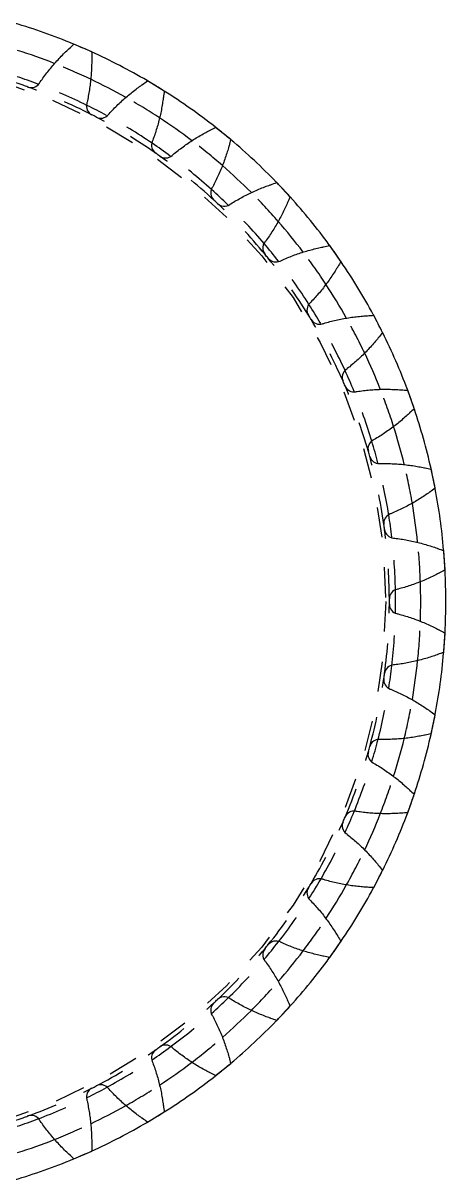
# Model space of a CAD drawing. Header units: inches. Extents: x 0.9 to 97.5, y -1.2 to 16.7.
# Drawn here: x 37.764 to 39.165, y 2.645 to 6.478 of the extents above; entities that cross this region are included whole.
import ezdxf

# ---------------------------------------------------------------- set-up
doc = ezdxf.new("R2010")
doc.units = ezdxf.units.IN
doc.header["$MEASUREMENT"] = 0
doc.linetypes.add('HIDDEN', pattern=[0.2, 0.1, -0.1])
doc.layers.add('DEFAULT_2', color=8, linetype='HIDDEN')

msp = doc.modelspace()

# ---------------------------------------------------------------- linework, layer by layer
at = {"color": 7, "linetype": 'Continuous'}
for p, q in [((37.9914, 6.383), (37.9325, 6.4085)), ((38.2317, 6.2535), (38.1768, 6.2869)), ((38.4521, 6.0925), (38.4023, 6.133)), ((38.6486, 5.903), (38.6048, 5.9499)), ((38.8175, 5.6886), (38.7804, 5.741)), ((38.9555, 5.4531), (38.926, 5.5101)), ((39.0602, 5.201), (39.0387, 5.2615)), ((39.1297, 4.937), (39.1166, 4.9998)), ((39.1625, 4.666), (39.1581, 4.73)), ((39.1581, 4.3931), (39.1625, 4.4571)), ((39.1166, 4.1233), (39.1297, 4.1861)), ((39.0387, 3.8616), (39.0602, 3.9221)), ((38.926, 3.6131), (38.9555, 3.67)), ((38.7804, 3.3821), (38.8175, 3.4346)), ((38.6048, 3.1732), (38.6486, 3.2201)), ((38.4023, 2.9901), (38.4521, 3.0306)), ((38.1768, 2.8363), (38.2317, 2.8696)), ((37.9325, 2.7146), (37.9914, 2.7402))]:
    msp.add_line(p, q, dxfattribs=at)
at = {"color": 40, "linetype": 'Continuous'}
for radius, start, end in [(2, 67.4961, 73.4284), (1.9167, 68.5141, 72.3753), (2, 59.6754, 65.6024), (1.8333, 69.2974, 71.5842), (1.9167, 60.6893, 64.5561), (2, 51.8535, 57.7619), (1.8333, 61.4709, 63.7636), (1.9167, 52.8637, 56.7379), (1.8333, 53.6435, 55.9441), (2, 44.0304, 49.9265), (1.9167, 45.0373, 48.9208), (1.8333, 45.8153, 48.1258), (2, 36.2062, 42.0919), (1.9167, 37.2102, 41.0955), (1.8333, 37.9863, 40.3087), (2, 28.3808, 34.2581), (1.9167, 29.3823, 33.2626), (1.8333, 30.1565, 32.4928), (2, 20.5543, 26.4251), (1.9167, 21.5538, 25.4301), (1.8333, 22.326, 24.6708), (2, 12.7268, 18.5929), (1.9167, 13.7246, 17.5981), (1.8333, 14.4948, 16.8365), (2, 4.8983, 10.7616), (1.9167, 5.8948, 9.7666), (1.8333, 6.6629, 9.0028), (2, 357.0688, 2.9312), (1.9167, 358.0643, 1.9357), (1.8333, 358.8304, 1.1696), (2, 349.2384, 355.1017), (1.8333, 350.9972, 353.3371), (1.9167, 350.2334, 354.1052), (1.8333, 343.1635, 345.5052), (1.9167, 342.4019, 346.2754), (2, 341.4071, 347.2732), (1.8333, 335.3292, 337.674), (1.9167, 334.5699, 338.4462), (2, 333.5749, 339.4457), (1.8333, 327.5072, 329.8435), (1.9167, 326.7374, 330.6177), (2, 325.7419, 331.6192), (1.8333, 319.6913, 322.0137), (1.9167, 318.9045, 322.7898), (2, 317.9081, 323.7938), (1.8333, 311.8742, 314.1847), (1.9167, 311.0792, 314.9627), (2, 310.0735, 315.9696), (1.8333, 304.0559, 306.3565), (1.9167, 303.2621, 307.1363), (2, 302.2381, 308.1465), (1.8333, 296.2364, 298.5291), (1.9167, 295.4439, 299.3107), (1.8333, 288.4158, 290.7026), (2, 294.3976, 300.3246), (1.9167, 287.6247, 291.4859), (2, 286.5716, 292.5039)]:
    msp.add_arc((37.1652, 4.5616), radius, start, end, dxfattribs=at)
at = {"color": 7, "linetype": 'Continuous'}
for centre, radius, start, end in [((37.1652, 4.5616), 2, 65.6024, 67.4411), ((37.1652, 4.5616), 1.8127, 70.1668, 70.7028), ((37.7913, 6.2973), 0.0325, 250.1668, 327.2565), ((37.1652, 4.5616), 2, 57.7763, 59.615), ((38.0064, 6.2038), 0.0325, 165.7869, 242.8767), ((37.1652, 4.5616), 1.8127, 62.3407, 62.8767), ((38.0218, 6.1959), 0.0325, 242.3407, 319.4305), ((37.1652, 4.5616), 2, 49.9502, 51.7889), ((38.2222, 6.074), 0.0325, 157.9608, 235.0506), ((37.1652, 4.5616), 1.8127, 54.5146, 55.0506), ((38.2363, 6.064), 0.0325, 234.5146, 311.6044), ((37.1652, 4.5616), 2, 42.1241, 43.9629), ((38.4183, 5.916), 0.0325, 150.1348, 227.2245), ((37.1652, 4.5616), 1.8127, 46.6885, 47.2245), ((38.4309, 5.9042), 0.0325, 226.6885, 303.7783), ((38.5911, 5.7327), 0.0325, 142.3087, 219.3984), ((37.1652, 4.5616), 2, 34.298, 36.1368), ((37.1652, 4.5616), 1.8127, 38.8624, 39.3984), ((38.602, 5.7193), 0.0325, 218.8624, 295.9522), ((38.7373, 5.5276), 0.0325, 134.4826, 211.5723), ((37.1652, 4.5616), 1.8127, 31.0363, 31.5723), ((38.7462, 5.5129), 0.0325, 211.0363, 288.1261), ((37.1652, 4.5616), 2, 26.4719, 28.3107), ((38.8542, 5.3046), 0.0325, 126.6565, 203.7463), ((37.1652, 4.5616), 1.8127, 23.2103, 23.7463), ((38.861, 5.2888), 0.0325, 203.2103, 280.3), ((37.1652, 4.5616), 2, 18.6458, 20.4846), ((38.9396, 5.0677), 0.0325, 118.8304, 195.9202), ((37.1652, 4.5616), 1.8127, 15.3842, 15.9202), ((38.9443, 5.0511), 0.0325, 195.3842, 272.4739), ((37.1652, 4.5616), 2, 10.8197, 12.6585), ((38.992, 4.8214), 0.0325, 111.0043, 188.0941), ((37.1652, 4.5616), 1.8127, 7.5581, 8.0941), ((38.9944, 4.8043), 0.0325, 187.5581, 264.6478), ((37.1652, 4.5616), 2, 2.9937, 4.8324), ((39.0104, 4.5702), 0.0325, 103.1782, 180.268), ((37.1652, 4.5616), 1.8127, 359.732, 0.268), ((39.0104, 4.5529), 0.0325, 179.732, 256.8218), ((37.1652, 4.5616), 2, 355.1676, 357.0063), ((38.9944, 4.3189), 0.0325, 95.3522, 172.4419), ((38.992, 4.3018), 0.0325, 171.9059, 248.9957), ((37.1652, 4.5616), 1.8127, 351.9059, 352.4419), ((37.1652, 4.5616), 2, 347.3415, 349.1803), ((38.9443, 4.0721), 0.0325, 87.5261, 164.6158), ((38.9396, 4.0554), 0.0325, 164.0798, 241.1696), ((37.1652, 4.5616), 1.8127, 344.0798, 344.6158), ((37.1652, 4.5616), 2, 339.5154, 341.3542), ((37.1652, 4.5616), 1.8127, 336.2537, 336.7897), ((38.861, 3.8344), 0.0325, 79.7, 156.7897), ((38.8542, 3.8185), 0.0325, 156.2537, 233.3435), ((38.7462, 3.6102), 0.0325, 71.8739, 148.9637), ((37.1652, 4.5616), 2, 331.6893, 333.5281), ((38.7373, 3.5955), 0.0325, 148.4277, 225.5174), ((37.1652, 4.5616), 1.8127, 328.4277, 328.9637), ((37.1652, 4.5616), 1.8127, 320.6016, 321.1376), ((38.602, 3.4038), 0.0325, 64.0478, 141.1376), ((37.1652, 4.5616), 2, 323.8632, 325.702), ((38.5911, 3.3904), 0.0325, 140.6016, 217.6913), ((38.4183, 3.2072), 0.0325, 132.7755, 209.8652), ((37.1652, 4.5616), 1.8127, 312.7755, 313.3115), ((38.4309, 3.219), 0.0325, 56.2217, 133.3115), ((37.1652, 4.5616), 2, 316.0371, 317.8759), ((38.2222, 3.0492), 0.0325, 124.9494, 202.0392), ((37.1652, 4.5616), 1.8127, 304.9494, 305.4854), ((38.2363, 3.0591), 0.0325, 48.3956, 125.4854), ((37.1652, 4.5616), 2, 308.2111, 310.0498), ((37.1652, 4.5616), 1.8127, 297.1233, 297.6593), ((38.0218, 2.9273), 0.0325, 40.5695, 117.6593), ((38.0064, 2.9193), 0.0325, 117.1233, 194.2131), ((37.1652, 4.5616), 1.8127, 289.2972, 289.8332), ((37.7913, 2.8258), 0.0325, 32.7435, 109.8332), ((37.1652, 4.5616), 2, 300.385, 302.2237), ((37.1652, 4.5616), 2, 292.5589, 294.3976)]:
    msp.add_arc(centre, radius, start, end, dxfattribs=at)
for points, start_tangent, end_tangent in [([(37.9155, 6.393), (37.917, 6.3944), (37.9325, 6.4085)], (0.008392, 0.007874), (0.00859, 0.007657)), ([(37.8186, 6.2797), (37.8211, 6.2835), (37.8331, 6.3007), (37.8458, 6.3174), (37.859, 6.3337), (37.8728, 6.3496), (37.8871, 6.3649), (37.9018, 6.3799), (37.9155, 6.393)], (0.040441, 0.062888), (0.05449, 0.051125)), ([(37.9914, 6.383), (37.9916, 6.362), (37.9916, 6.3599)], (0.000267, -0.011505), (-0.000026, -0.011508)), ([(37.9916, 6.3599), (37.9913, 6.341), (37.9905, 6.32), (37.989, 6.2991), (37.9868, 6.2782), (37.9839, 6.2574), (37.9803, 6.2367), (37.976, 6.2162), (37.9749, 6.2118)], (-0.000172, -0.074718), (-0.018358, -0.07248)), ([(38.0465, 6.1747), (38.0494, 6.1781), (38.0637, 6.1935), (38.0785, 6.2084), (38.0938, 6.2227), (38.1096, 6.2366), (38.1259, 6.2499), (38.1425, 6.2626), (38.1579, 6.2738)], (0.048627, 0.056796), (0.060943, 0.043229)), ([(38.1579, 6.2738), (38.1595, 6.275), (38.1768, 6.2869)], (0.009386, 0.006658), (0.009553, 0.006416)), ([(38.2317, 6.2535), (38.2291, 6.2327), (38.2288, 6.2307)], (-0.001302, -0.011434), (-0.001593, -0.011397)), ([(38.2288, 6.2307), (38.2259, 6.2119), (38.2223, 6.1913), (38.2179, 6.1707), (38.2129, 6.1503), (38.2072, 6.1301), (38.2008, 6.1101), (38.1938, 6.0904), (38.1921, 6.0862)], (-0.010344, -0.073999), (-0.028056, -0.069305)), ([(38.2579, 6.0397), (38.2613, 6.0427), (38.2776, 6.056), (38.2943, 6.0687), (38.3114, 6.0808), (38.3289, 6.0924), (38.3468, 6.1033), (38.3651, 6.1137), (38.3818, 6.1227)], (0.055908, 0.049645), (0.066262, 0.034528)), ([(38.3818, 6.1227), (38.3836, 6.1236), (38.4023, 6.133)], (0.010206, 0.005318), (0.010337, 0.005056)), ([(38.4462, 6.0703), (38.4408, 6.0521), (38.4343, 6.0321), (38.4272, 6.0124), (38.4195, 5.9929), (38.4111, 5.9736), (38.4021, 5.9547), (38.3924, 5.9361), (38.3901, 5.9321)], (-0.020324, -0.071901), (-0.037232, -0.064839)), ([(38.4521, 6.0925), (38.4467, 6.0723), (38.4462, 6.0703)], (-0.002847, -0.01115), (-0.00313, -0.011074)), ([(38.583, 5.9425), (38.5849, 5.9431), (38.6048, 5.9499)], (0.010835, 0.003879), (0.01093, 0.003601)), ([(38.449, 5.8772), (38.4528, 5.8796), (38.4707, 5.8906), (38.489, 5.9009), (38.5076, 5.9106), (38.5265, 5.9197), (38.5458, 5.9281), (38.5652, 5.9359), (38.583, 5.9425)], (0.062148, 0.04157), (0.070347, 0.025184)), ([(38.6397, 5.8818), (38.6319, 5.8645), (38.6227, 5.8456), (38.613, 5.827), (38.6027, 5.8087), (38.5918, 5.7908), (38.5802, 5.7733), (38.5681, 5.7562), (38.5654, 5.7526)], (-0.029925, -0.068464), (-0.045714, -0.059166)), ([(38.6486, 5.903), (38.6405, 5.8837), (38.6397, 5.8818)], (-0.004339, -0.010658), (-0.004609, -0.010545)), ([(38.6162, 5.6901), (38.6203, 5.692), (38.6395, 5.7005), (38.659, 5.7082), (38.6788, 5.7152), (38.6988, 5.7216), (38.719, 5.7274), (38.7393, 5.7324), (38.7579, 5.7365)], (0.067229, 0.03272), (0.073121, 0.01537)), ([(38.7579, 5.7365), (38.7598, 5.737), (38.7804, 5.741)], (0.011262, 0.002367), (0.011318, 0.002079)), ([(38.8175, 5.6886), (38.8068, 5.6705), (38.8057, 5.6688)], (-0.00575, -0.009968), (-0.006002, -0.009819)), ([(38.8057, 5.6688), (38.7956, 5.6527), (38.784, 5.6352), (38.7719, 5.6181), (38.7592, 5.6014), (38.7459, 5.5851), (38.7321, 5.5693), (38.7177, 5.554), (38.7145, 5.5508)], (-0.038969, -0.063751), (-0.053345, -0.05239)), ([(38.7563, 5.482), (38.7607, 5.4834), (38.7809, 5.4891), (38.8012, 5.4941), (38.8218, 5.4984), (38.8425, 5.502), (38.8632, 5.5049), (38.8841, 5.5072), (38.903, 5.5087)], (0.071058, 0.023261), (0.074532, 0.00527)), ([(38.903, 5.5087), (38.905, 5.5089), (38.926, 5.5101)], (0.011479, 0.000812), (0.011496, 0.000519)), ([(38.9555, 5.4531), (38.9425, 5.4366), (38.9412, 5.4351)], (-0.007053, -0.009093), (-0.007283, -0.00891)), ([(38.9412, 5.4351), (38.929, 5.4205), (38.9151, 5.4048), (38.9008, 5.3895), (38.8859, 5.3747), (38.8705, 5.3604), (38.8547, 5.3466), (38.8384, 5.3334), (38.8348, 5.3307)], (-0.047287, -0.057851), (-0.059982, -0.044638)), ([(38.8669, 5.2568), (38.8713, 5.2576), (38.8921, 5.2605), (38.913, 5.2626), (38.9339, 5.2641), (38.9549, 5.2649), (38.9759, 5.2649), (38.9969, 5.2643), (39.0158, 5.2633)], (0.073564, 0.013369), (0.074556, -0.004928)), ([(39.0158, 5.2633), (39.0178, 5.2632), (39.0387, 5.2615)], (0.011483, -0.000759), (0.011459, -0.001051)), ([(39.0436, 5.1851), (39.0296, 5.1724), (39.0137, 5.1586), (38.9973, 5.1454), (38.9806, 5.1328), (38.9634, 5.1207), (38.9459, 5.1092), (38.9279, 5.0984), (38.9239, 5.0962)], (-0.054724, -0.050874), (-0.065501, -0.036055)), ([(39.0602, 5.201), (39.0451, 5.1865), (39.0436, 5.1851)], (-0.008226, -0.008048), (-0.008428, -0.007835)), ([(38.9457, 5.0186), (38.9502, 5.0188), (38.9712, 5.0188), (38.9922, 5.0181), (39.0131, 5.0167), (39.034, 5.0146), (39.0548, 5.0118), (39.0755, 5.0084), (39.0941, 5.0048)], (0.074699, 0.003227), (0.07319, -0.015034)), ([(39.0941, 5.0048), (39.0961, 5.0044), (39.1166, 4.9998)], (0.011273, -0.002315), (0.01121, -0.002602)), ([(39.111, 4.9235), (39.0954, 4.9128), (39.0777, 4.9014), (39.0598, 4.8905), (39.0415, 4.8803), (39.0228, 4.8707), (39.0038, 4.8617), (38.9846, 4.8534), (38.9804, 4.8517)], (-0.061142, -0.042948), (-0.069801, -0.0268)), ([(39.1297, 4.937), (39.1127, 4.9247), (39.111, 4.9235)], (-0.009245, -0.006852), (-0.009417, -0.006615)), ([(38.9913, 4.7719), (38.9958, 4.7714), (39.0166, 4.7686), (39.0373, 4.7651), (39.0579, 4.7609), (39.0783, 4.7559), (39.0985, 4.7503), (39.1185, 4.7441), (39.1365, 4.738)], (0.074443, -0.006974), (0.070462, -0.02486)), ([(39.1365, 4.738), (39.1384, 4.7373), (39.1581, 4.73)], (0.010852, -0.003829), (0.010751, -0.004104)), ([(39.1422, 4.6552), (39.1252, 4.6467), (39.1062, 4.6378), (39.0869, 4.6295), (39.0674, 4.6218), (39.0476, 4.6148), (39.0276, 4.6085), (39.0074, 4.6029), (39.003, 4.6018)], (-0.06642, -0.034223), (-0.0728, -0.017046)), ([(39.1625, 4.666), (39.144, 4.6561), (39.1422, 4.6552)], (-0.010092, -0.00553), (-0.01023, -0.005271)), ([(39.003, 4.5213), (39.0074, 4.5202), (39.0276, 4.5146), (39.0476, 4.5083), (39.0674, 4.5013), (39.0869, 4.4936), (39.1062, 4.4853), (39.1252, 4.4764), (39.1422, 4.4679)], (0.0728, -0.017046), (0.06642, -0.034223)), ([(39.1422, 4.4679), (39.144, 4.467), (39.1625, 4.4571)], (0.01023, -0.005271), (0.010092, -0.00553)), ([(39.1365, 4.3851), (39.1185, 4.379), (39.0985, 4.3728), (39.0783, 4.3672), (39.0579, 4.3623), (39.0373, 4.358), (39.0166, 4.3545), (38.9958, 4.3517), (38.9913, 4.3512)], (-0.070462, -0.02486), (-0.074443, -0.006974)), ([(39.1581, 4.3931), (39.1384, 4.3858), (39.1365, 4.3851)], (-0.010751, -0.004104), (-0.010852, -0.003829)), ([(38.9804, 4.2714), (38.9846, 4.2698), (39.0038, 4.2615), (39.0228, 4.2525), (39.0415, 4.2428), (39.0598, 4.2326), (39.0777, 4.2217), (39.0954, 4.2103), (39.111, 4.1996)], (0.069801, -0.0268), (0.061142, -0.042948)), ([(39.111, 4.1996), (39.1127, 4.1984), (39.1297, 4.1861)], (0.009417, -0.006615), (0.009245, -0.006852)), ([(39.0941, 4.1184), (39.0755, 4.1148), (39.0548, 4.1113), (39.034, 4.1085), (39.0131, 4.1064), (38.9922, 4.105), (38.9712, 4.1043), (38.9502, 4.1044), (38.9457, 4.1045)], (-0.07319, -0.015034), (-0.074699, 0.003227)), ([(39.1166, 4.1233), (39.0961, 4.1188), (39.0941, 4.1184)], (-0.01121, -0.002602), (-0.011273, -0.002315)), ([(38.9239, 4.027), (38.9279, 4.0247), (38.9459, 4.0139), (38.9634, 4.0024), (38.9806, 3.9903), (38.9973, 3.9777), (39.0137, 3.9645), (39.0296, 3.9508), (39.0436, 3.938)], (0.065501, -0.036055), (0.054724, -0.050874)), ([(39.0436, 3.938), (39.0451, 3.9366), (39.0602, 3.9221)], (0.008428, -0.007835), (0.008226, -0.008048)), ([(39.0158, 3.8598), (38.9969, 3.8588), (38.9759, 3.8582), (38.9549, 3.8583), (38.9339, 3.859), (38.913, 3.8605), (38.8921, 3.8627), (38.8713, 3.8656), (38.8669, 3.8663)], (-0.074556, -0.004928), (-0.073564, 0.013369)), ([(39.0387, 3.8616), (39.0178, 3.86), (39.0158, 3.8598)], (-0.011459, -0.001051), (-0.011483, -0.000759)), ([(38.8348, 3.7925), (38.8384, 3.7897), (38.8547, 3.7765), (38.8705, 3.7628), (38.8859, 3.7485), (38.9008, 3.7336), (38.9151, 3.7183), (38.929, 3.7026), (38.9412, 3.688)], (0.059982, -0.044638), (0.047287, -0.057851)), ([(38.9412, 3.688), (38.9425, 3.6865), (38.9555, 3.67)], (0.007283, -0.00891), (0.007053, -0.009093)), ([(38.903, 3.6144), (38.8841, 3.6159), (38.8632, 3.6182), (38.8425, 3.6211), (38.8218, 3.6247), (38.8012, 3.629), (38.7809, 3.634), (38.7607, 3.6397), (38.7563, 3.6411)], (-0.074532, 0.00527), (-0.071058, 0.023261)), ([(38.926, 3.6131), (38.905, 3.6142), (38.903, 3.6144)], (-0.011496, 0.000519), (-0.011479, 0.000812)), ([(38.7145, 3.5723), (38.7177, 3.5691), (38.7321, 3.5538), (38.7459, 3.538), (38.7592, 3.5217), (38.7719, 3.505), (38.784, 3.4879), (38.7956, 3.4704), (38.8057, 3.4544)], (0.053345, -0.05239), (0.038969, -0.063751)), ([(38.8057, 3.4544), (38.8068, 3.4526), (38.8175, 3.4346)], (0.006002, -0.009819), (0.00575, -0.009968)), ([(38.7579, 3.3866), (38.7393, 3.3907), (38.719, 3.3958), (38.6988, 3.4015), (38.6788, 3.4079), (38.659, 3.4149), (38.6395, 3.4227), (38.6203, 3.4311), (38.6162, 3.433)], (-0.073121, 0.01537), (-0.067229, 0.03272)), ([(38.7804, 3.3821), (38.7598, 3.3862), (38.7579, 3.3866)], (-0.011318, 0.002079), (-0.011262, 0.002367)), ([(38.5654, 3.3705), (38.5681, 3.3669), (38.5802, 3.3498), (38.5918, 3.3323), (38.6027, 3.3144), (38.613, 3.2961), (38.6227, 3.2775), (38.6319, 3.2586), (38.6397, 3.2413)], (0.045714, -0.059166), (0.029925, -0.068464)), ([(38.583, 3.1807), (38.5652, 3.1872), (38.5458, 3.1951), (38.5265, 3.2035), (38.5076, 3.2125), (38.489, 3.2222), (38.4707, 3.2325), (38.4528, 3.2435), (38.449, 3.246)], (-0.070347, 0.025184), (-0.062148, 0.04157)), ([(38.6397, 3.2413), (38.6405, 3.2394), (38.6486, 3.2201)], (0.004609, -0.010545), (0.004339, -0.010658)), ([(38.3901, 3.191), (38.3924, 3.187), (38.4021, 3.1684), (38.4111, 3.1495), (38.4195, 3.1303), (38.4272, 3.1107), (38.4343, 3.091), (38.4408, 3.071), (38.4462, 3.0528)], (0.037232, -0.064839), (0.020324, -0.071901)), ([(38.6048, 3.1732), (38.5849, 3.18), (38.583, 3.1807)], (-0.01093, 0.003601), (-0.010835, 0.003879)), ([(38.3818, 3.0005), (38.3651, 3.0094), (38.3468, 3.0198), (38.3289, 3.0308), (38.3114, 3.0423), (38.2943, 3.0544), (38.2776, 3.0671), (38.2613, 3.0804), (38.2579, 3.0834)], (-0.066262, 0.034528), (-0.055908, 0.049645)), ([(38.1921, 3.037), (38.1938, 3.0327), (38.2008, 3.013), (38.2072, 2.993), (38.2129, 2.9728), (38.2179, 2.9524), (38.2223, 2.9319), (38.2259, 2.9112), (38.2288, 2.8924)], (0.028056, -0.069305), (0.010344, -0.073999)), ([(38.4462, 3.0528), (38.4467, 3.0509), (38.4521, 3.0306)], (0.00313, -0.011074), (0.002847, -0.01115)), ([(38.4023, 2.9901), (38.3836, 2.9995), (38.3818, 3.0005)], (-0.010337, 0.005056), (-0.010206, 0.005318)), ([(38.1579, 2.8493), (38.1425, 2.8605), (38.1259, 2.8733), (38.1096, 2.8866), (38.0938, 2.9004), (38.0785, 2.9147), (38.0637, 2.9296), (38.0494, 2.945), (38.0465, 2.9484)], (-0.060943, 0.043229), (-0.048627, 0.056796)), ([(37.9749, 2.9113), (37.976, 2.9069), (37.9803, 2.8864), (37.9839, 2.8657), (37.9868, 2.8449), (37.989, 2.824), (37.9905, 2.8031), (37.9913, 2.7821), (37.9916, 2.7632)], (0.018358, -0.07248), (0.000172, -0.074718)), ([(38.2288, 2.8924), (38.2291, 2.8904), (38.2317, 2.8696)], (0.001593, -0.011397), (0.001302, -0.011434)), ([(37.9155, 2.7301), (37.9018, 2.7433), (37.8871, 2.7582), (37.8728, 2.7736), (37.859, 2.7894), (37.8458, 2.8057), (37.8331, 2.8224), (37.8211, 2.8396), (37.8186, 2.8434)], (-0.05449, 0.051125), (-0.040441, 0.062888)), ([(38.1768, 2.8363), (38.1595, 2.8482), (38.1579, 2.8493)], (-0.009553, 0.006416), (-0.009386, 0.006658)), ([(37.9916, 2.7632), (37.9916, 2.7611), (37.9914, 2.7402)], (0.000026, -0.011508), (-0.000267, -0.011505)), ([(37.9325, 2.7146), (37.917, 2.7287), (37.9155, 2.7301)], (-0.00859, 0.007657), (-0.008392, 0.007874))]:
    msp.add_spline(points, degree=3, dxfattribs=dict(at, start_tangent=start_tangent, end_tangent=end_tangent))
at = {"layer": 'DEFAULT_2', "color": 8, "linetype": 'HIDDEN'}
msp.add_circle((37.1652, 4.5616), 1.8011, dxfattribs=at)
for radius, start, end in [(2, 67.4411, 67.4961), (1.8127, 70.7028, 77.9929), (1.9167, 64.5561, 68.5141), (2, 59.615, 59.6754), (1.8127, 62.8767, 70.1668), (1.8333, 63.7636, 69.2974), (2, 57.7619, 57.7763), (1.9167, 56.7379, 60.6893), (1.8127, 55.0506, 62.3407), (1.8333, 55.9441, 61.4709), (2, 51.7889, 51.8535), (1.9167, 48.9208, 52.8637), (2, 49.9265, 49.9502), (1.8127, 47.2245, 54.5146), (1.8333, 48.1258, 53.6435), (2, 43.9629, 44.0304), (1.9167, 41.0955, 45.0373), (1.8127, 39.3984, 46.6885), (1.8333, 40.3087, 45.8153), (2, 42.0919, 42.1241), (1.9167, 33.2626, 37.2102), (2, 36.1368, 36.2062), (1.8127, 31.5723, 38.8624), (1.8333, 32.4928, 37.9863), (2, 34.2581, 34.298), (1.8127, 23.7463, 31.0363), (1.8333, 24.6708, 30.1565), (1.9167, 25.4301, 29.3823), (2, 28.3107, 28.3808), (2, 26.4251, 26.4719), (1.8127, 15.9202, 23.2103), (1.8333, 16.8365, 22.326), (1.9167, 17.5981, 21.5538), (2, 20.4846, 20.5543), (2, 18.5929, 18.6458), (1.8127, 8.0941, 15.3842), (1.8333, 9.0028, 14.4948), (1.9167, 9.7666, 13.7246), (2, 12.6585, 12.7268), (2, 10.7616, 10.8197), (1.8127, 0.268, 7.5581), (1.8333, 1.1696, 6.6629), (1.9167, 1.9357, 5.8948), (2, 4.8324, 4.8983), (2, 2.9312, 2.9937), (1.8127, 352.4419, 359.732), (1.8333, 353.3371, 358.8304), (1.9167, 354.1052, 358.0643), (2, 357.0063, 357.0688), (2, 355.1017, 355.1676), (1.8127, 344.6158, 351.9059), (1.8333, 345.5052, 350.9972), (1.9167, 346.2754, 350.2334), (2, 349.1803, 349.2384), (2, 347.2732, 347.3415), (1.8127, 336.7897, 344.0798), (1.8333, 337.674, 343.1635), (1.9167, 338.4462, 342.4019), (2, 341.3542, 341.4071), (2, 339.4457, 339.5154), (1.8127, 328.9637, 336.2537), (1.8333, 329.8435, 335.3292), (1.9167, 330.6177, 334.5699), (2, 333.5281, 333.5749), (1.8127, 321.1376, 328.4277), (2, 331.6192, 331.6893), (1.8333, 322.0137, 327.5072), (1.9167, 322.7898, 326.7374), (2, 325.702, 325.7419), (1.8127, 313.3115, 320.6016), (1.8333, 314.1847, 319.6913), (2, 323.7938, 323.8632), (1.9167, 314.9627, 318.9045), (1.8127, 305.4854, 312.7755), (2, 317.8759, 317.9081), (1.8333, 306.3565, 311.8742), (2, 315.9696, 316.0371), (1.9167, 307.1363, 311.0792), (1.8127, 297.6593, 304.9494), (1.8333, 298.5291, 304.0559), (2, 310.0498, 310.0735), (1.9167, 299.3107, 303.2621), (2, 308.1465, 308.2111), (1.8127, 289.8332, 297.1233), (1.8333, 290.7026, 296.2364), (1.8127, 282.0071, 289.2972), (2, 302.2237, 302.2381), (1.9167, 291.4859, 295.4439), (2, 300.3246, 300.385), (2, 292.5039, 292.5589)]:
    msp.add_arc((37.1652, 4.5616), radius, start, end, dxfattribs=at)

doc.saveas('drawing.dxf')
